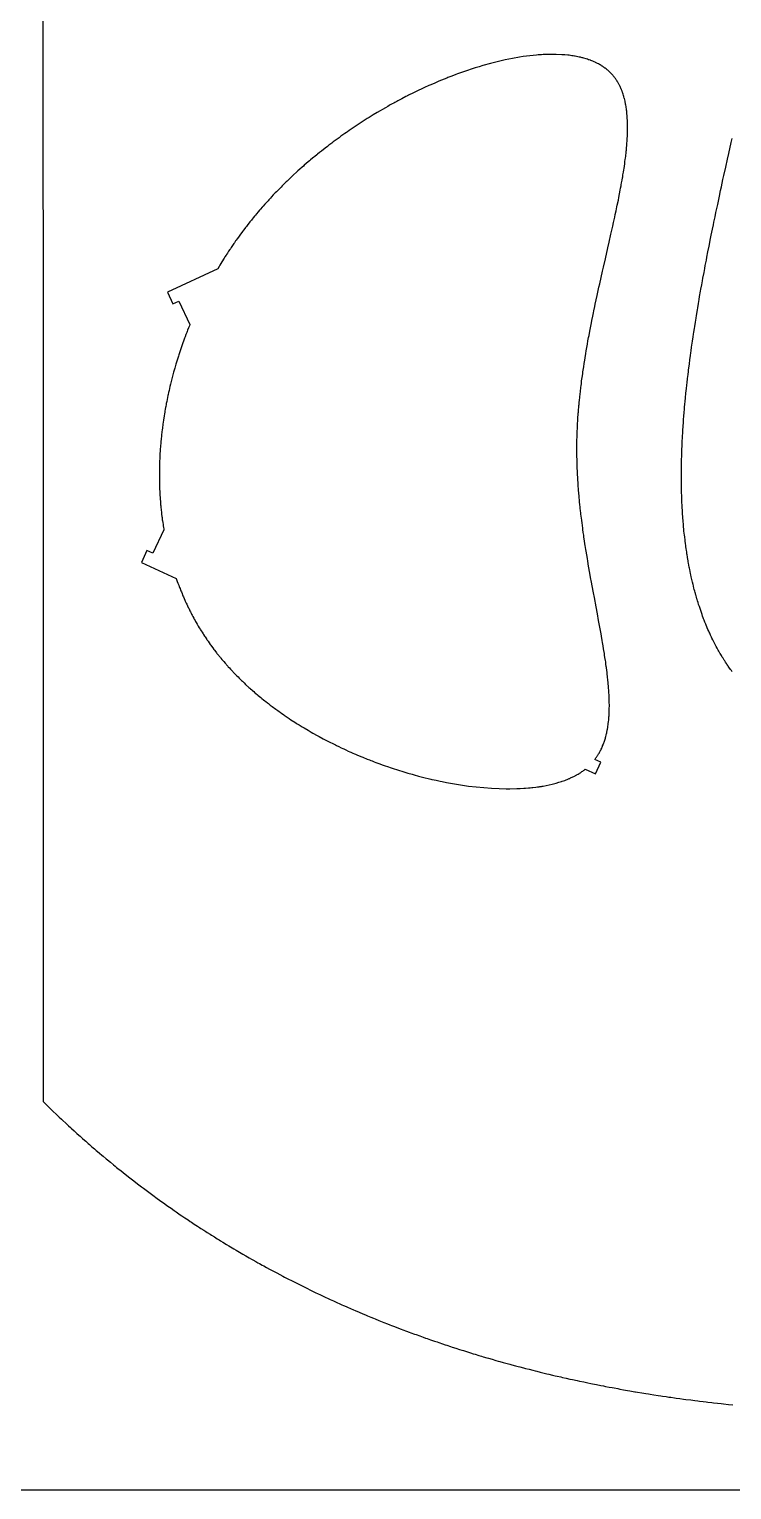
# Model space of a CAD drawing. Header units: metres. Extents: x 392 to 517, y -2 to 248.
# Drawn here: x 444.3 to 476.7, y -2.4 to 65.1 of the extents above; entities that cross this region are included whole.
import ezdxf

# ---------------------------------------------------------------- set-up
doc = ezdxf.new("R2010")
doc.units = ezdxf.units.M
doc.header["$MEASUREMENT"] = 0

msp = doc.modelspace()

# ---------------------------------------------------------------- linework, layer by layer
at = {"flags": 128}
for points in [[(517.347254, -2.443354), (517.347254, 247.556646), (392.347254, 247.556646), (392.347254, -2.443354), (517.347254, -2.443354)], [(444.908712, 97.946412), (444.923863, 15.499836)], [(452.988344, 53.986263), (450.669239, 52.904847), (450.92281, 52.361062), (451.194703, 52.487847), (451.701844, 51.400278), (451.681119, 51.349407), (451.640109, 51.247532), (451.599691, 51.145483), (451.573074, 51.077356), (451.555476, 51.031896), (451.520632, 50.94088), (451.481993, 50.838335), (451.456565, 50.769883), (451.43976, 50.724211), (451.406503, 50.632777), (451.381871, 50.564124), (451.365597, 50.51832), (451.333405, 50.426626), (451.317486, 50.380737), (451.286005, 50.288879), (451.254999, 50.196914), (451.194417, 50.012678), (451.172191, 49.943488), (451.157523, 49.897332), (451.128546, 49.80495), (451.114237, 49.758724), (451.085979, 49.666208), (451.058202, 49.573605), (451.004094, 49.388154), (450.951917, 49.202395), (450.853385, 48.830049), (450.807043, 48.64351), (450.784605, 48.55016), (450.741202, 48.363311), (450.720237, 48.26982), (450.699765, 48.176287), (450.689714, 48.129506), (450.650744, 47.942294), (450.632002, 47.848641), (450.613756, 47.75496), (450.60482, 47.70811), (450.58732, 47.614394), (450.578756, 47.567528), (450.566145, 47.49722), (450.549766, 47.403462), (450.541764, 47.356578), (450.529996, 47.286246), (450.512872, 47.180738), (450.483999, 46.993152), (450.470316, 46.899357), (450.457138, 46.805564), (450.450738, 46.75867), (450.438318, 46.664887), (450.432297, 46.617999), (450.423504, 46.547672), (450.412224, 46.453916), (450.406774, 46.407044), (450.398837, 46.336745), (450.38747, 46.231318), (450.377906, 46.13763), (450.373316, 46.090796), (450.366671, 46.020559), (450.357242, 45.915235), (450.348461, 45.809955), (450.344315, 45.757332), (450.337345, 45.663811), (450.334053, 45.617066), (450.329356, 45.546969), (450.322855, 45.441873), (450.317007, 45.336838), (450.314329, 45.284346), (450.309464, 45.179412), (450.307277, 45.126973), (450.304306, 45.048349), (450.298742, 44.862159), (450.296741, 44.769164), (450.295263, 44.67624), (450.29472, 44.629806), (450.294027, 44.536993), (450.293877, 44.490616), (450.293897, 44.421088), (450.294384, 44.328455), (450.294825, 44.282171), (450.295733, 44.212784), (450.297651, 44.108799), (450.299917, 44.016465), (450.301248, 43.970333), (450.303492, 43.901181), (450.307418, 43.797557), (450.312015, 43.694062), (450.314565, 43.642365), (450.319515, 43.550542), (450.32219, 43.504672), (450.326452, 43.435919), (450.333408, 43.332909), (450.341041, 43.230049), (450.345111, 43.178675), (450.353761, 43.076045), (450.35834, 43.024789), (450.365528, 42.947981), (450.374543, 42.857068), (450.379253, 42.811662), (450.38657, 42.743615), (450.398115, 42.64169), (450.410344, 42.539941), (450.416715, 42.489134), (450.429972, 42.387659), (450.436859, 42.336991), (450.44751, 42.261079), (450.462315, 42.160032), (450.469976, 42.109582), (450.481791, 42.034001), (450.493994, 41.958534), (450.500242, 41.920844), (449.9931, 40.833274), (449.721208, 40.96006), (449.467637, 40.416275), (451.074009, 39.667212), (451.123501, 39.528218), (451.148833, 39.458975), (451.174556, 39.389902), (451.187565, 39.35543), (451.213875, 39.286617), (451.227178, 39.252276), (451.247316, 39.200847), (451.274511, 39.13243), (451.288255, 39.098288), (451.309057, 39.047161), (451.340675, 38.97066), (451.369199, 38.902854), (451.383609, 38.869021), (451.405409, 38.818357), (451.438527, 38.742559), (451.472146, 38.666999), (451.489143, 38.62931), (451.519671, 38.562457), (451.535084, 38.529102), (451.55839, 38.479162), (451.593768, 38.404458), (451.62965, 38.330004), (451.64778, 38.292871), (451.68442, 38.218796), (451.702929, 38.181854), (451.73093, 38.126562), (451.764486, 38.06122), (451.781414, 38.028626), (451.806994, 37.979832), (451.845787, 37.906861), (451.885088, 37.834156), (451.90493, 37.797904), (451.944995, 37.725603), (451.965219, 37.689555), (451.995794, 37.63561), (452.037008, 37.563925), (452.057806, 37.528186), (452.089244, 37.474709), (452.136942, 37.39479), (452.175087, 37.331898), (452.194312, 37.300536), (452.22334, 37.253599), (452.267311, 37.183435), (452.311796, 37.113562), (452.334232, 37.078735), (452.379491, 37.009302), (452.402314, 36.974696), (452.436792, 36.922928), (452.483214, 36.854166), (452.506619, 36.819898), (452.54197, 36.768639), (452.595543, 36.692072), (452.643716, 36.62434), (452.667998, 36.59059), (452.704664, 36.540111), (452.760213, 36.464723), (452.816422, 36.389736), (452.844774, 36.352394), (452.89702, 36.284406), (452.932155, 36.239269), (452.955712, 36.209261), (453.003148, 36.149447), (453.039004, 36.104762), (453.06304, 36.075056), (453.111426, 36.015846), (453.135776, 35.986342), (453.184786, 35.927535), (453.234208, 35.868998), (453.267383, 35.830123), (453.334272, 35.752733), (453.372211, 35.709412), (453.397628, 35.680616), (453.448759, 35.623227), (453.474472, 35.594634), (453.526192, 35.537651), (453.578298, 35.480939), (453.61325, 35.443282), (453.683661, 35.368331), (453.710239, 35.340349), (453.763675, 35.284588), (453.817483, 35.229101), (453.817483, 35.229101), (453.85356, 35.192261), (453.926201, 35.118945), (453.981103, 35.064276), (454.017903, 35.027983), (454.091977, 34.955761), (454.129249, 34.919833), (454.204255, 34.848342), (454.279871, 34.77734), (454.432905, 34.636803), (454.47637, 34.597631), (454.50545, 34.571602), (454.563852, 34.519751), (454.593174, 34.49393), (454.652057, 34.442494), (454.711257, 34.391335), (454.750898, 34.357384), (454.830591, 34.28985), (454.860617, 34.264652), (454.920897, 34.214464), (454.981476, 34.164555), (455.022028, 34.131437), (455.103523, 34.065572), (455.164983, 34.016499), (455.206116, 33.983938), (455.288759, 33.91919), (455.330268, 33.887003), (455.413653, 33.823001), (455.497522, 33.759498), (455.666679, 33.63399), (455.762641, 33.56427), (455.826933, 33.518143), (455.869933, 33.487549), (455.956261, 33.426736), (456.021291, 33.381456), (456.064777, 33.351427), (456.152063, 33.291746), (456.195861, 33.262094), (456.283762, 33.20317), (456.372063, 33.144751), (456.549829, 33.02943), (456.616882, 32.986707), (456.661698, 32.958384), (456.751604, 32.902119), (456.796691, 32.874177), (456.887127, 32.818675), (456.977907, 32.763683), (457.160462, 32.655229), (457.206302, 32.628435), (457.298217, 32.575231), (457.390438, 32.52254), (457.575763, 32.418698), (457.668851, 32.367548), (457.855834, 32.266795), (458.04384, 32.168107), (458.42265, 31.976952), (458.476197, 31.950738), (458.583478, 31.898803), (458.691002, 31.847529), (458.762813, 31.813714), (458.810742, 31.791333), (458.906728, 31.746965), (459.014907, 31.697677), (459.087135, 31.665187), (459.135333, 31.643691), (459.231837, 31.601093), (459.304303, 31.56949), (459.352655, 31.548586), (459.44945, 31.507173), (459.497892, 31.486664), (459.594858, 31.446042), (459.691928, 31.405949), (459.886346, 31.32735), (459.995849, 31.284071), (460.0689, 31.255591), (460.117621, 31.236771), (460.215105, 31.199529), (460.288252, 31.171948), (460.337031, 31.153727), (460.434617, 31.117685), (460.483422, 31.099864), (460.581053, 31.064624), (460.678703, 31.029919), (460.874026, 30.962117), (460.94727, 30.937245), (460.996096, 30.920831), (461.093734, 30.888408), (461.142544, 30.872398), (461.240142, 30.840783), (461.337702, 30.809708), (461.532678, 30.749178), (461.581386, 30.734384), (461.678751, 30.705203), (461.776041, 30.676564), (461.970362, 30.620916), (462.067378, 30.593909), (462.261076, 30.541531), (462.454274, 30.491339), (462.838905, 30.397535), (462.886797, 30.386428), (462.982448, 30.364627), (463.077911, 30.343378), (463.268241, 30.302536), (463.363091, 30.282945), (463.552121, 30.245427), (463.7402, 30.21013), (464.11324, 30.146223), (464.205801, 30.131643), (464.390028, 30.104164), (464.573003, 30.07893), (464.934934, 30.035222), (465.640844, 29.974983), (465.983755, 29.958538), (466.319256, 29.951266), (466.484062, 29.951082), (466.807448, 29.957647), (466.965896, 29.964406), (467.12209, 29.97349), (467.199322, 29.978905), (467.352011, 29.991486), (467.427453, 29.998652), (467.502281, 30.006404), (467.539462, 30.0105), (467.686613, 30.028349), (467.759228, 30.038154), (467.831193, 30.048547), (467.866929, 30.053964), (467.937901, 30.065241), (467.973136, 30.0711), (468.025672, 30.080166), (468.299292, 30.134134), (468.431842, 30.164675), (468.561463, 30.197594), (468.625153, 30.214947), (468.750255, 30.251444), (468.811648, 30.270588), (468.87226, 30.290331), (468.902269, 30.300427), (469.02031, 30.342312), (469.078117, 30.364155), (469.135104, 30.386599), (469.163287, 30.398047), (469.219029, 30.421395), (469.246584, 30.433295), (469.287522, 30.451428), (469.394337, 30.501444), (469.446447, 30.52736), (469.497681, 30.553882), (469.522966, 30.56737), (469.57287, 30.594802), (469.597485, 30.608745), (469.633986, 30.629946), (469.681859, 30.658746), (469.705452, 30.673374), (469.740411, 30.695602), (469.774848, 30.718173), (469.79187, 30.729587), (469.812006, 30.743317), (469.85172, 30.771143), (469.890691, 30.799456), (469.916263, 30.8186), (469.933129, 30.831482), (469.96643, 30.857531), (470.434714, 30.639167), (470.688285, 31.182951), (470.416392, 31.309737), (470.423483, 31.324942), (470.4469, 31.356432), (470.46224, 31.377615), (470.472347, 31.39182), (470.492275, 31.420431), (470.506972, 31.442064), (470.516652, 31.45657), (470.535729, 31.485779), (470.545127, 31.500484), (470.563643, 31.53009), (470.581788, 31.55996), (470.59368, 31.580019), (470.616974, 31.620487), (470.629793, 31.643454), (470.638225, 31.658847), (470.654819, 31.689827), (470.662981, 31.705415), (470.679038, 31.736783), (470.694739, 31.76841), (470.70501, 31.789637), (470.725085, 31.832433), (470.732453, 31.848599), (470.746928, 31.881121), (470.761059, 31.913898), (470.770289, 31.93589), (470.788295, 31.98021), (470.801405, 32.013744), (470.809958, 32.036239), (470.82662, 32.081563), (470.834729, 32.104391), (470.85051, 32.150379), (470.865711, 32.196806), (470.894393, 32.290972), (470.894393, 32.290972), (470.902052, 32.31777), (470.916838, 32.371776), (470.930923, 32.426327), (470.939926, 32.462996), (470.945758, 32.487575), (470.957017, 32.537053), (470.969043, 32.593222), (470.976687, 32.630965), (470.981619, 32.656258), (470.991091, 32.707159), (470.997855, 32.745608), (471.002204, 32.771371), (471.01052, 32.823208), (471.014488, 32.849282), (471.022048, 32.901737), (471.029111, 32.954602), (471.041769, 33.061555), (471.048042, 33.122427), (471.051891, 33.163291), (471.054309, 33.190658), (471.058796, 33.245693), (471.061858, 33.28723), (471.063756, 33.315045), (471.067212, 33.370971), (471.068771, 33.399081), (471.071555, 33.455596), (471.073897, 33.5125), (471.077281, 33.627471), (471.078109, 33.670981), (471.07853, 33.700108), (471.079059, 33.758648), (471.079169, 33.78806), (471.079081, 33.847168), (471.07859, 33.906653), (471.076416, 34.026744), (471.073766, 34.117786), (471.071524, 34.178941), (471.065925, 34.302346), (471.062578, 34.364592), (471.054817, 34.490161), (471.045671, 34.617154), (471.023399, 34.875348), (471.016216, 34.948962), (471.011211, 34.998278), (471.000692, 35.097484), (470.995182, 35.147373), (470.983675, 35.247715), (470.971532, 35.348807), (470.963093, 35.416614), (470.945414, 35.55321), (470.938516, 35.604769), (470.924294, 35.70843), (470.909521, 35.812809), (470.899374, 35.882792), (470.878392, 36.023699), (470.862073, 36.130196), (470.850927, 36.201579), (470.82802, 36.345261), (470.81627, 36.417555), (470.792204, 36.563041), (470.767421, 36.709711), (470.750521, 36.808141), (470.715876, 37.006539), (470.695924, 37.119027), (470.655104, 37.345895), (470.613189, 37.57524), (470.584711, 37.729486), (470.526666, 38.041145), (470.467465, 38.356923), (470.387339, 38.784148), (470.347, 39.000328), (470.28644, 39.327703), (470.256232, 39.492753), (470.216128, 39.714197), (470.196179, 39.825499), (470.166422, 39.993164), (470.136904, 40.161669), (470.122248, 40.246232), (470.083553, 40.472724), (470.06444, 40.586503), (470.036103, 40.757824), (470.008202, 40.929914), (469.994429, 41.016242), (469.967264, 41.189456), (469.953884, 41.276337), (469.934082, 41.406997), (469.908209, 41.58183), (469.895511, 41.669507), (469.876779, 41.801345), (469.858441, 41.933562), (469.849425, 41.99981), (469.818239, 42.236102), (469.803179, 42.354674), (469.78849, 42.473524), (469.78129, 42.533051), (469.767184, 42.652309), (469.760282, 42.712038), (469.750122, 42.801754), (469.736946, 42.921604), (469.730519, 42.981625), (469.721087, 43.071774), (469.707414, 43.207262), (469.695755, 43.327955), (469.690104, 43.388391), (469.681854, 43.479157), (469.670004, 43.615553), (469.658797, 43.752237), (469.653441, 43.820686), (469.644335, 43.942544), (469.639986, 44.003555), (469.63372, 44.09517), (469.624914, 44.232815), (469.616836, 44.370719), (469.613075, 44.439766), (469.606123, 44.578046), (469.602936, 44.647278), (469.598524, 44.751237), (469.593875, 44.874619), (469.591791, 44.936377), (469.58897, 45.029099), (469.585436, 45.168365), (469.582754, 45.307845), (469.581739, 45.377663), (469.580371, 45.517452), (469.580024, 45.587421), (469.579929, 45.692466), (469.580279, 45.785928), (469.58061, 45.83269), (469.581303, 45.902871), (469.582788, 46.008227), (469.584815, 46.113681), (469.586035, 46.166443), (469.588323, 46.252678), (469.590053, 46.310201), (469.593993, 46.425325), (469.596202, 46.482924), (469.601091, 46.598192), (469.606601, 46.713551), (469.610613, 46.790503), (469.613438, 46.841824), (469.619441, 46.944512), (469.623023, 47.002299), (469.630625, 47.117925), (469.638804, 47.233614), (469.644571, 47.310772), (469.648554, 47.362224), (469.656849, 47.465158), (469.666696, 47.581001), (469.673559, 47.658253), (469.678265, 47.709763), (469.687989, 47.812802), (469.695551, 47.890097), (469.711351, 48.044716), (469.728035, 48.199366), (469.739637, 48.302475), (469.763961, 48.508698), (469.771066, 48.566696), (469.785613, 48.682684), (469.800603, 48.798656), (469.810838, 48.87596), (469.831874, 49.030532), (469.848134, 49.146423), (469.8592, 49.223663), (469.881857, 49.378084), (469.893444, 49.455262), (469.917117, 49.609543), (469.941438, 49.763715), (469.958001, 49.866427), (469.991931, 50.071671), (470.011472, 50.187005), (470.024675, 50.263843), (470.05149, 50.417392), (470.065096, 50.494099), (470.09269, 50.647369), (470.120776, 50.800435), (470.13976, 50.902359), (470.178324, 51.105902), (470.192982, 51.18212), (470.222601, 51.334365), (470.252605, 51.486345), (470.272811, 51.587511), (470.313678, 51.789453), (470.344699, 51.940554), (470.365544, 52.04111), (470.407597, 52.241778), (470.428791, 52.341882), (470.471478, 52.541609), (470.51452, 52.740668), (470.601445, 53.136649), (470.634259, 53.284365), (470.700114, 53.578448), (470.766113, 53.870641), (470.810101, 54.064331), (470.897799, 54.448912), (471.013505, 54.955496), (471.070539, 55.205961), (471.154697, 55.577905), (471.209683, 55.823253), (471.209683, 55.823253), (471.236791, 55.945113), (471.276926, 56.126859), (471.32937, 56.367188), (471.355096, 56.486473), (471.39302, 56.664274), (471.430097, 56.840695), (471.4483, 56.928378), (471.495687, 57.16044), (471.518719, 57.275494), (471.552394, 57.446826), (471.584974, 57.61663), (471.600835, 57.700949), (471.621524, 57.812761), (471.631667, 57.868401), (471.646623, 57.951525), (471.668464, 58.075448), (471.687264, 58.184822), (471.696441, 58.239232), (471.709923, 58.320494), (471.729495, 58.441591), (471.748264, 58.561717), (471.75734, 58.621413), (471.787893, 58.831645), (471.802136, 58.935564), (471.815667, 59.03867), (471.822161, 59.089916), (471.834595, 59.191787), (471.840531, 59.242409), (471.849077, 59.317948), (471.859796, 59.417924), (471.86486, 59.467591), (471.872083, 59.541687), (471.878849, 59.615294), (471.88206, 59.651912), (471.89005, 59.748955), (471.893729, 59.797142), (471.898848, 59.869004), (471.903481, 59.940358), (471.905613, 59.975843), (471.909503, 60.046428), (471.911259, 60.081526), (471.913656, 60.13393), (471.917204, 60.226364), (471.918631, 60.27223), (471.920333, 60.340585), (471.921502, 60.408405), (471.921884, 60.442112), (471.92224, 60.509122), (471.922213, 60.542422), (471.921911, 60.592115), (471.92102, 60.657891), (471.920362, 60.690571), (471.919109, 60.73933), (471.916622, 60.811877), (471.907766, 60.980977), (471.901744, 61.063998), (471.894638, 61.145985), (471.890674, 61.186589), (471.881911, 61.267009), (471.877109, 61.306824), (471.869374, 61.366048), (471.858057, 61.444077), (471.851963, 61.482687), (471.842274, 61.540095), (471.83192, 61.596889), (471.826492, 61.625054), (471.811187, 61.699404), (471.80308, 61.736162), (471.790343, 61.790776), (471.776911, 61.844758), (471.769932, 61.871511), (471.755442, 61.924538), (471.74793, 61.95081), (471.736326, 61.989917), (471.714691, 62.05854), (471.703387, 62.092417), (471.691756, 62.126003), (471.685818, 62.142686), (471.673693, 62.175832), (471.667505, 62.192295), (471.658069, 62.216851), (471.645193, 62.249333), (471.638629, 62.265463), (471.628625, 62.289518), (471.61326, 62.325285), (471.59924, 62.35676), (471.592101, 62.372384), (471.581231, 62.39568), (471.56456, 62.430303), (471.547449, 62.464541), (471.538727, 62.481516), (471.50681, 62.541083), (471.490319, 62.570405), (471.473469, 62.599416), (471.464909, 62.613806), (471.447519, 62.64235), (471.438687, 62.656506), (471.425269, 62.677592), (471.407059, 62.705431), (471.397815, 62.719232), (471.383777, 62.739786), (471.36233, 62.770283), (471.342869, 62.797052), (471.332999, 62.810317), (471.318016, 62.830065), (471.295145, 62.859347), (471.271793, 62.888221), (471.259936, 62.902505), (471.238557, 62.927644), (471.227723, 62.940091), (471.211292, 62.958609), (471.186235, 62.986041), (471.160685, 63.013058), (471.147724, 63.026409), (471.121428, 63.052798), (471.108092, 63.065835), (471.087853, 63.085193), (471.067331, 63.104314), (471.053492, 63.116929), (471.02544, 63.141844), (471.011226, 63.154143), (470.982428, 63.178426), (470.953137, 63.20229), (470.933336, 63.217966), (470.893085, 63.24876), (470.877768, 63.260116), (470.846773, 63.282516), (470.815297, 63.304498), (470.794048, 63.318922), (470.750918, 63.347215), (470.718019, 63.367952), (470.695827, 63.381546), (470.650821, 63.408182), (470.628009, 63.421225), (470.581773, 63.446762), (470.534724, 63.471567), (470.438221, 63.518989), (470.419773, 63.527557), (470.382545, 63.544386), (470.344876, 63.560807), (470.31952, 63.571529), (470.26823, 63.59243), (470.229258, 63.607632), (470.203038, 63.617542), (470.150031, 63.636823), (470.123246, 63.646194), (470.069115, 63.664398), (470.014243, 63.681888), (469.902305, 63.714728), (469.859583, 63.726309), (469.830878, 63.733808), (469.772936, 63.748276), (469.7437, 63.755245), (469.684705, 63.768653), (469.625016, 63.781356), (469.503584, 63.804656), (469.472804, 63.810044), (469.410743, 63.820294), (469.348019, 63.829848), (469.220613, 63.846869), (469.155946, 63.85434), (469.024714, 63.867212), (468.891003, 63.877333), (468.616363, 63.889374), (468.563824, 63.890421), (468.528619, 63.890908), (468.457784, 63.891374), (468.422155, 63.891354), (468.350478, 63.890808), (468.278249, 63.889591), (468.132164, 63.885147), (468.095309, 63.883619), (468.021204, 63.880062), (467.946578, 63.87584), (467.795794, 63.865409), (467.719649, 63.859202), (467.56589, 63.844815), (467.410216, 63.827807), (467.093351, 63.785979), (466.932272, 63.761185), (466.605101, 63.7039), (466.271617, 63.636437), (465.587506, 63.47139), (465.237774, 63.37401), (465.061184, 63.321651), (464.883521, 63.266862), (464.794304, 63.238561), (464.435029, 63.119348), (464.254047, 63.056158), (464.072242, 62.990597), (463.981049, 62.956931), (463.798115, 62.887836), (463.706389, 62.852411), (463.614499, 62.816402), (463.568495, 62.798179), (463.199158, 62.647187), (463.01371, 62.568238), (462.827818, 62.487003), (462.827818, 62.487003), (462.734723, 62.445533), (462.548269, 62.360894), (462.454924, 62.317729), (462.36151, 62.274002), (462.31478, 62.251929), (462.127719, 62.162238), (462.034118, 62.116558), (461.940479, 62.070324), (461.893648, 62.046999), (461.799966, 61.999935), (461.753117, 61.976197), (461.682836, 61.940332), (461.495397, 61.843186), (461.401677, 61.793793), (461.307967, 61.743858), (461.261118, 61.718686), (461.167435, 61.667938), (461.120604, 61.642361), (461.050371, 61.603744), (460.956759, 61.551783), (460.909969, 61.525602), (460.839805, 61.486079), (460.734615, 61.426231), (460.361283, 61.207999), (460.175113, 61.095721), (459.989349, 60.981352), (459.896637, 60.923388), (459.711585, 60.805906), (459.619261, 60.746393), (459.52708, 60.686366), (459.481045, 60.656161), (459.297299, 60.534065), (459.205675, 60.472255), (459.114225, 60.409939), (459.068568, 60.378591), (458.977394, 60.315519), (458.931878, 60.283795), (458.863697, 60.235974), (458.682442, 60.107077), (458.592133, 60.041883), (458.502046, 59.976194), (458.457089, 59.943164), (458.367348, 59.876735), (458.322567, 59.843336), (458.25551, 59.793008), (458.166318, 59.725476), (458.121818, 59.691527), (458.055189, 59.640376), (457.955524, 59.563137), (457.779199, 59.424313), (457.691461, 59.354179), (457.604017, 59.283567), (457.560407, 59.248081), (457.473415, 59.176753), (457.430035, 59.140911), (457.365112, 59.086926), (457.278828, 59.014531), (457.235808, 58.978157), (457.171432, 58.923375), (457.075223, 58.840708), (456.990068, 58.766729), (456.947621, 58.729565), (456.884117, 58.673601), (456.789239, 58.589165), (456.694825, 58.504144), (456.647795, 58.461415), (456.481554, 58.308315), (456.399019, 58.231079), (456.316882, 58.153389), (456.275966, 58.114374), (456.194441, 58.036005), (456.153834, 57.996651), (456.093122, 57.93741), (456.012544, 57.858029), (455.972417, 57.818171), (455.912431, 57.758174), (455.822919, 57.66771), (455.743828, 57.586827), (455.704454, 57.54622), (455.645608, 57.485102), (455.55783, 57.392962), (455.470649, 57.300267), (455.427287, 57.253713), (455.350577, 57.17061), (455.312406, 57.128896), (455.255381, 57.066122), (455.170373, 56.971506), (455.086008, 56.876346), (455.044069, 56.828563), (454.960687, 56.732591), (454.919246, 56.684403), (454.8574, 56.61187), (454.780132, 56.520187), (454.728958, 56.458802), (454.694992, 56.417763), (454.62742, 56.335411), (454.577057, 56.273407), (454.543633, 56.231958), (454.477147, 56.14879), (454.444086, 56.107073), (454.378326, 56.023373), (454.313052, 55.939323), (454.269807, 55.883097), (454.241096, 55.845528), (454.183965, 55.770186), (454.136061, 55.706408), (454.104277, 55.663784), (454.041078, 55.578286), (454.009662, 55.535412), (453.947199, 55.449419), (453.885228, 55.363099), (453.844188, 55.305374), (453.81695, 55.266812), (453.762767, 55.189499), (453.732461, 55.145901), (453.67222, 55.058471), (453.612476, 54.970732), (453.572923, 54.91207), (453.546677, 54.872887), (453.494482, 54.794342), (453.436233, 54.705698), (453.397679, 54.646439), (453.3721, 54.60686), (453.321239, 54.527532), (453.283353, 54.467886), (453.258221, 54.428052), (453.208254, 54.348217), (453.18342, 54.308217), (453.134051, 54.228051), (453.085081, 54.147669), (453.052657, 54.093961), (452.988344, 53.986263)], [(476.756098, 35.364043), (476.716898, 35.41638), (476.678082, 35.469076), (476.652417, 35.504406), (476.635401, 35.528047), (476.601593, 35.575539), (476.570658, 35.619615), (476.550175, 35.64913), (476.509545, 35.708474), (476.489396, 35.738303), (476.449432, 35.798271), (476.409909, 35.858652), (476.383804, 35.899134), (476.366509, 35.926223), (476.332176, 35.980642), (476.295369, 36.039955), (476.27111, 36.079612), (476.25506, 36.1061), (476.223251, 36.159196), (476.199649, 36.199122), (476.184033, 36.225788), (476.153087, 36.279238), (476.137756, 36.30602), (476.107373, 36.359701), (476.077359, 36.413532), (476.057553, 36.449503), (476.018424, 36.521643), (475.995251, 36.565051), (475.979929, 36.594042), (475.949584, 36.652145), (475.93456, 36.681258), (475.904808, 36.739604), (475.875445, 36.79811), (475.856084, 36.837202), (475.817871, 36.915593), (475.796671, 36.959808), (475.782654, 36.989333), (475.754899, 37.048497), (475.713956, 37.137525), (475.687113, 37.197063), (475.669418, 37.236836), (475.6345, 37.316577), (475.605524, 37.384057), (475.586451, 37.429143), (475.548886, 37.519555), (475.530392, 37.564878), (475.493973, 37.655759), (475.458305, 37.746947), (475.434938, 37.807908), (475.419542, 37.848622), (475.389181, 37.930229), (475.364008, 37.999266), (475.347449, 38.045382), (475.314863, 38.137831), (475.298833, 38.184164), (475.267297, 38.277044), (475.236449, 38.370205), (475.216263, 38.432468), (475.202972, 38.474045), (475.176788, 38.557361), (475.15108, 38.641055), (475.13423, 38.69697), (475.123126, 38.734299), (475.101222, 38.809082), (475.085059, 38.865278), (475.074409, 38.902794), (475.05341, 38.977947), (475.043058, 39.015585), (475.022651, 39.090982), (475.002635, 39.166539), (474.989506, 39.216999), (474.96376, 39.318128), (474.960382, 39.331622), (474.946257, 39.388612), (474.918691, 39.502647), (474.892023, 39.616755), (474.874734, 39.692866), (474.863423, 39.743624), (474.84131, 39.845182), (474.831069, 39.893307), (474.811033, 39.989593), (474.791584, 40.085927), (474.778938, 40.150176), (474.770649, 40.193019), (474.754407, 40.278734), (474.736662, 40.375206), (474.725138, 40.439545), (474.717591, 40.482448), (474.702818, 40.568282), (474.692016, 40.632679), (474.684946, 40.675621), (474.671119, 40.761531), (474.66436, 40.804499), (474.651147, 40.890458), (474.638338, 40.97645), (474.630021, 41.033796), (474.61391, 41.14853), (474.607321, 41.196951), (474.594507, 41.293821), (474.582173, 41.39073), (474.574215, 41.455357), (474.558923, 41.584662), (474.547992, 41.681684), (474.540959, 41.746386), (474.527493, 41.875839), (474.521057, 41.940589), (474.50877, 42.070137), (474.497252, 42.199747), (474.489994, 42.286188), (474.48534, 42.34383), (474.47647, 42.459149), (474.47647, 42.459149), (474.469433, 42.556487), (474.464968, 42.621396), (474.456571, 42.751258), (474.452637, 42.816211), (474.44529, 42.946158), (474.438628, 43.076161), (474.434562, 43.162859), (474.432017, 43.220672), (474.427316, 43.336328), (474.423751, 43.433946), (474.421576, 43.499041), (474.417703, 43.629268), (474.416003, 43.694402), (474.413071, 43.824706), (474.410752, 43.955059), (474.409543, 44.041989), (474.408885, 44.099954), (474.407919, 44.215912), (474.407464, 44.313781), (474.407341, 44.379042), (474.407526, 44.509597), (474.407831, 44.574893), (474.40886, 44.705517), (474.410442, 44.836185), (474.411799, 44.923322), (474.412837, 44.981425), (474.415228, 45.097654), (474.417032, 45.174289), (474.421177, 45.327601), (474.426027, 45.48097), (474.429645, 45.583247), (474.432226, 45.651445), (474.437789, 45.787873), (474.43898, 45.815504), (474.444242, 45.932126), (474.447958, 46.009834), (474.45588, 46.165156), (474.460083, 46.24277), (474.468966, 46.397907), (474.478472, 46.552923), (474.48515, 46.656203), (474.48975, 46.725027), (474.499303, 46.862608), (474.506371, 46.960309), (474.511212, 47.025418), (474.521195, 47.155578), (474.536917, 47.350676), (474.547884, 47.480648), (474.555409, 47.567255), (474.570958, 47.740373), (474.579993, 47.837697), (474.598675, 48.032226), (474.618154, 48.226603), (474.631573, 48.356104), (474.640708, 48.442402), (474.659424, 48.614913), (474.670209, 48.7119), (474.692322, 48.905772), (474.715145, 49.099507), (474.730746, 49.228589), (474.741316, 49.314612), (474.762851, 49.486581), (474.775193, 49.58327), (474.800362, 49.776555), (474.826163, 49.969718), (474.843707, 50.098428), (474.855553, 50.184206), (474.879599, 50.355693), (474.893328, 50.452116), (474.921218, 50.644879), (474.94967, 50.837534), (474.968944, 50.965911), (474.981926, 51.051471), (475.008206, 51.22253), (475.023169, 51.318716), (475.053479, 51.511014), (475.084289, 51.703216), (475.1051, 51.831299), (475.147358, 52.087343), (475.163417, 52.183319), (475.195876, 52.375204), (475.228779, 52.567005), (475.250954, 52.694826), (475.295867, 52.95036), (475.312897, 53.04615), (475.347259, 53.23767), (475.382013, 53.429116), (475.405394, 53.556705), (475.452651, 53.81179), (475.488515, 54.003022), (475.512618, 54.130473), (475.56128, 54.385288), (475.585832, 54.512653), (475.635366, 54.7673), (475.685453, 55.021842), (475.719141, 55.191479), (475.741727, 55.304546), (475.787198, 55.530623), (475.845295, 55.816646), (475.884355, 56.007265), (475.910535, 56.134318), (475.963222, 56.38836), (476.003013, 56.578839), (476.029667, 56.7058), (476.083271, 56.959667), (476.164382, 57.340331), (476.218898, 57.594022), (476.255429, 57.763114), (476.328915, 58.101216), (476.370486, 58.291353), (476.454105, 58.671536), (476.538317, 59.051606), (476.59476, 59.304927), (476.708305, 59.811444), (476.751091, 60.001348)], [(444.923863, 15.499836), (445.017705, 15.407178), (445.080388, 15.34558), (445.206048, 15.222802), (445.269025, 15.161622), (445.395271, 15.03968), (445.521908, 14.918295), (445.606549, 14.837681), (445.663073, 14.784075), (445.776352, 14.677193), (445.840206, 14.617264), (445.968207, 14.497824), (446.096597, 14.378939), (446.182407, 14.29999), (446.239709, 14.247494), (446.354544, 14.14283), (446.4841, 14.025606), (446.570686, 13.947764), (446.628506, 13.896006), (446.744375, 13.792818), (446.831478, 13.715712), (446.889642, 13.664445), (447.0062, 13.562238), (447.064593, 13.511297), (447.181609, 13.409743), (447.29893, 13.308624), (447.377314, 13.241453), (447.429645, 13.19678), (447.534488, 13.107691), (447.634229, 13.023443), (447.700844, 12.96745), (447.834362, 12.855875), (447.901265, 12.800293), (448.035361, 12.689541), (448.16984, 12.579337), (448.259707, 12.506172), (448.319713, 12.45753), (448.439952, 12.360571), (448.50772, 12.306222), (448.643542, 12.197932), (448.779748, 12.090189), (448.870765, 12.018663), (448.931537, 11.971114), (449.053307, 11.876338), (449.19066, 11.77023), (449.282441, 11.699794), (449.343722, 11.652971), (449.466511, 11.559646), (449.5588, 11.489935), (449.62042, 11.443595), (449.743886, 11.351236), (449.805732, 11.305217), (449.929649, 11.213501), (450.053866, 11.122214), (450.136844, 11.061593), (450.192237, 11.021285), (450.303201, 10.940922), (450.408748, 10.864952), (450.479232, 10.814474), (450.620483, 10.713923), (450.691251, 10.663851), (450.83307, 10.56411), (450.975267, 10.464908), (451.070275, 10.399073), (451.133707, 10.355315), (451.260795, 10.26812), (451.332412, 10.219259), (451.475931, 10.121941), (451.619826, 10.02516), (451.715965, 9.960937), (451.780151, 9.918255), (451.908746, 9.833207), (452.05377, 9.738035), (452.150661, 9.674885), (452.215348, 9.632917), (452.344944, 9.549298), (452.442336, 9.48686), (452.507356, 9.445367), (452.637618, 9.362698), (452.702861, 9.321522), (452.833567, 9.239485), (452.964569, 9.15787), (453.052068, 9.103694), (453.110473, 9.06768), (453.227458, 8.995902), (453.394428, 8.894276), (453.506003, 8.826899), (453.580503, 8.782147), (453.729782, 8.693042), (453.841986, 8.626561), (453.916904, 8.582406), (454.067021, 8.494495), (454.142219, 8.450737), (454.292893, 8.363621), (454.443938, 8.277033), (454.544841, 8.219602), (454.612201, 8.181445), (454.747141, 8.105444), (454.846953, 8.049602), (454.913583, 8.012501), (455.047054, 7.9386), (455.113897, 7.901802), (455.247793, 7.828507), (455.381973, 7.755616), (455.471584, 7.707246), (455.651181, 7.611044), (455.71866, 7.575152), (455.853829, 7.503672), (455.989281, 7.432594), (456.079739, 7.385432), (456.26103, 7.291644), (456.397328, 7.221772), (456.48835, 7.175414), (456.670768, 7.083232), (456.762165, 7.037409), (456.945334, 6.946296), (457.129003, 6.855896), (457.251726, 6.796025), (457.333664, 6.756286), (457.497837, 6.67723), (457.522916, 6.66522), (457.596325, 6.630164), (457.743262, 6.560442), (457.89036, 6.491237), (457.988514, 6.445387), (458.053989, 6.414948), (458.185034, 6.354373), (458.332609, 6.28671), (458.431081, 6.241884), (458.496767, 6.212127), (458.628234, 6.152912), (458.726915, 6.108764), (458.792742, 6.079457), (458.924487, 6.021142), (458.990406, 5.992133), (459.122336, 5.934413), (459.254389, 5.877089), (459.342492, 5.839092), (459.518861, 5.763622), (459.69992, 5.686965), (459.820751, 5.636265), (459.901361, 5.602645), (460.062715, 5.535834), (460.183847, 5.486102), (460.264657, 5.453125), (460.426408, 5.387598), (460.50735, 5.355047), (460.669366, 5.290369), (460.831556, 5.226255), (460.93978, 5.183825), (461.011972, 5.155676), (461.15646, 5.099711), (461.339522, 5.029511), (461.461685, 4.983102), (461.543181, 4.952336), (461.706301, 4.891218), (461.828753, 4.845742), (461.910442, 4.815596), (462.073946, 4.755716), (462.155762, 4.725981), (462.31952, 4.666921), (462.483448, 4.608406), (462.592826, 4.569697), (462.665786, 4.544024), (462.811807, 4.493), (462.996803, 4.429031), (463.120251, 4.386764), (463.202601, 4.358752), (463.367426, 4.30313), (463.491154, 4.261764), (463.57369, 4.234352), (463.738887, 4.179927), (463.821547, 4.152913), (463.986989, 4.09928), (464.152595, 4.046174), (464.26309, 4.011062), (464.336793, 3.987783), (464.484295, 3.941534), (464.67116, 3.883591), (464.795851, 3.845328), (464.879028, 3.819982), (465.045503, 3.769676), (465.170464, 3.732286), (465.253821, 3.70752), (465.420656, 3.658373), (465.504133, 3.633992), (465.671205, 3.585614), (465.838436, 3.537746), (465.950011, 3.506116), (466.024434, 3.485156), (466.173371, 3.443534), (466.362048, 3.391429), (466.487943, 3.357047), (466.571921, 3.334283), (466.739995, 3.289131), (466.866152, 3.255596), (466.950306, 3.233395), (467.118729, 3.189368), (467.202998, 3.167541), (467.202998, 3.167541), (467.371652, 3.12426), (467.54046, 3.081474), (467.653084, 3.053225), (467.728204, 3.034514), (467.878536, 2.997384), (468.068971, 2.950947), (468.196035, 2.920334), (468.280792, 2.900078), (468.450419, 2.859933), (468.577738, 2.830143), (468.662665, 2.810435), (468.832632, 2.771384), (468.917671, 2.75204), (469.087863, 2.713714), (469.258204, 2.675871), (469.371848, 2.650909), (469.599334, 2.601626), (469.697385, 2.580664), (469.893635, 2.539212), (470.090079, 2.498388), (470.22115, 2.471521), (470.308579, 2.453765), (470.483551, 2.418621), (470.680578, 2.379674), (470.812036, 2.354055), (470.899723, 2.337129), (471.07521, 2.303645), (471.206925, 2.278852), (471.294782, 2.262476), (471.47061, 2.23009), (471.558581, 2.21408), (471.734636, 2.182423), (471.910841, 2.15125), (472.028394, 2.130737), (472.263701, 2.090354), (472.291068, 2.085716), (472.385337, 2.069832), (472.573873, 2.038496), (472.762407, 2.007734), (472.888094, 1.987542), (472.971886, 1.974222), (473.139467, 1.947917), (473.327994, 1.918858), (473.453678, 1.899798), (473.537466, 1.88723), (473.705041, 1.862426), (473.830722, 1.844112), (473.914509, 1.832039), (474.08208, 1.808223), (474.165865, 1.796479), (474.333435, 1.773317), (474.501002, 1.750589), (474.612713, 1.735676), (474.836132, 1.706425), (475.030721, 1.681569), (475.160445, 1.665317), (475.246928, 1.654624), (475.419891, 1.633578), (475.549613, 1.618089), (475.636093, 1.607903), (475.809053, 1.587867), (475.895532, 1.578017), (476.068489, 1.558651), (476.241444, 1.539728), (476.356747, 1.527359), (476.587349, 1.503208), (476.781918, 1.483438)]]:
    msp.add_lwpolyline(points, dxfattribs=at)

doc.saveas('drawing.dxf')
